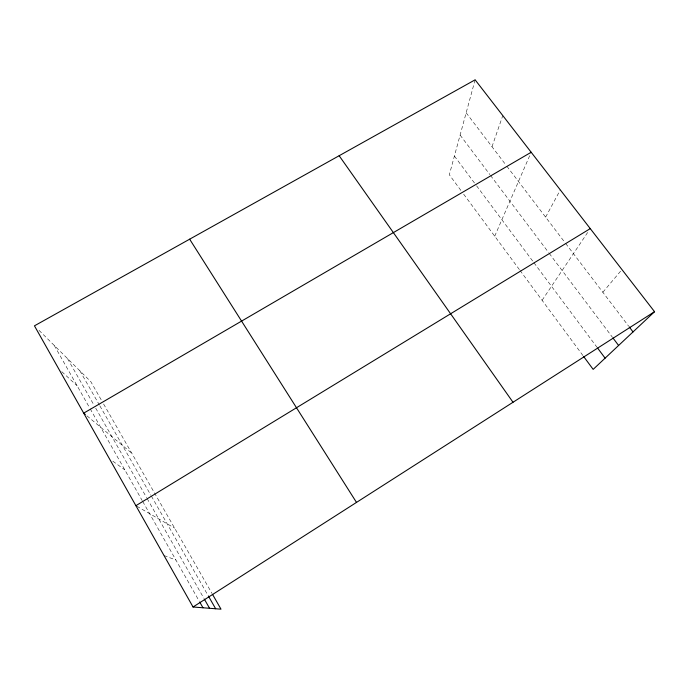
<?xml version="1.0" encoding="UTF-8"?>
<svg xmlns="http://www.w3.org/2000/svg" width="689" height="689" viewBox="0 0 689 689"><rect width="100%" height="100%" fill="white"/><g stroke="black" fill="none" stroke-linecap="round" stroke-linejoin="round"><path stroke-width="0.52" stroke-dasharray="3.44 2.58" d="M475.117 79.821L449.323 174.765L461.174 190.801M491.998 146.723L502.781 115.58M494.719 236.189L530.754 153.242M545.61 217.13L560.321 189.931M542.105 300.301L587.932 232.064M602.841 292.274L621.952 269.571M164.025 555.549L175.902 560.019M136.81 506.217L174.618 528.119M112.832 461.199L124.787 469.855M86.926 415.829L131.745 453.181M61.795 371.681L77.142 385.806M39.023 330.35L90.819 381.654L101.464 400.266M466.16 112.789L506.208 165.377M506.854 166.23L565.023 242.614M565.669 243.467L628.532 326.009M460.106 135.078L489.888 174.61M490.534 175.471L548.599 252.536M549.236 253.397L612.254 337.033M454.404 156.067L475.97 184.988M476.607 185.841L533.32 261.889M533.941 262.724L596.915 347.161M463.671 194.177L519.411 269.606M520.049 270.458L583.083 355.748M103.6 403.987L211.928 593.324M79.881 370.82L99.337 404.917M99.862 405.838L150.857 495.21M151.382 496.132L207.811 595.029M67.505 358.564L93.626 404.477M95.719 408.164L146.602 497.613M147.127 498.543L203.772 598.112M54.259 345.439L89.673 407.914M90.199 408.835L142.21 500.584M142.744 501.514L199.259 601.221"/><path stroke-width="1.03" d="M212.462 594.254L220.997 609.179L193.041 607L34.45 325.828L475.117 79.821L654.55 311.695L593.16 369.382L583.712 356.601M193.041 607L654.55 311.695M135.897 505.683L590.258 228.61M531.176 152.269L83.705 413.142L85.315 414.485M629.178 326.853L633.027 331.917M612.883 337.877L618.601 345.473M597.544 348.005L605.106 358.151M339.152 155.731L513.012 402.264M189.647 239.186L356.497 502.41M208.336 595.942L215.648 608.757M204.297 599.042L209.559 608.284M199.793 602.152L202.979 607.776"/></g></svg>
